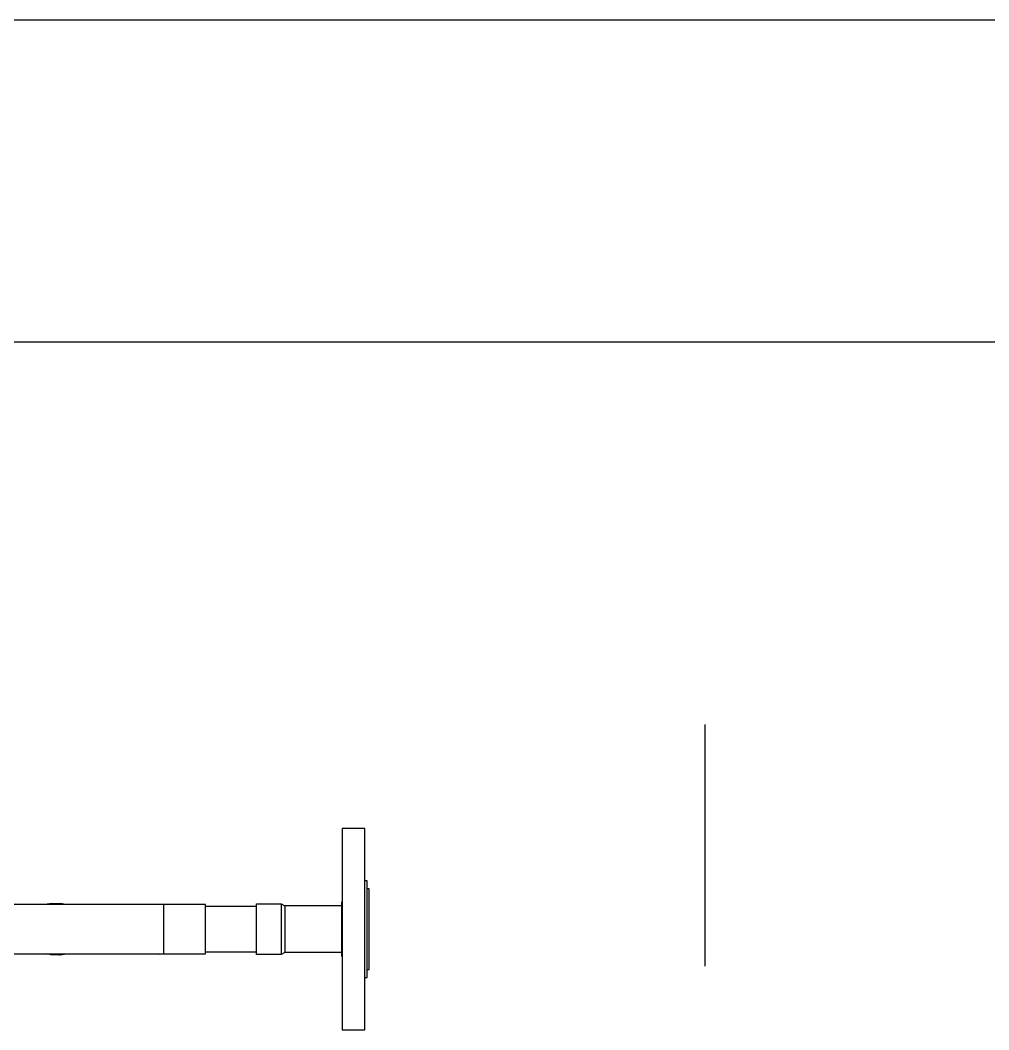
# Model space of a CAD drawing. Header units: millimetres. Extents: x 0 to 126150, y 0 to 89100.
# Drawn here: x 33148 to 33750, y 16209 to 16836 of the extents above; entities that cross this region are included whole.
import ezdxf

# ---------------------------------------------------------------- set-up
doc = ezdxf.new("R2010")
doc.units = ezdxf.units.MM
doc.header["$LTSCALE"] = 0.2
doc.layers.add('A_建築', color=8, linetype='Continuous')

msp = doc.modelspace()

# ---------------------------------------------------------------- linework, layer by layer
at = {"layer": 'A_建築', "lineweight": -3}
for points in [[(36313.39, 16835.99), (32398.87, 16835.99)], [(36313.39, 16635.99), (32398.87, 16635.99)], [(33573.54, 16248.56), (33573.54, 16398.56)], [(33362.25, 16241.44), (33363.75, 16241.44), (33363.75, 16301.45), (33362.25, 16301.45)], [(33363.75, 16246.44), (33365.02, 16246.44), (33365.02, 16296.44), (33363.75, 16296.44)], [(33263.22, 16256.07), (33263.22, 16286.82), (33133.22, 16286.82), (33133.22, 16256.07), (33263.22, 16256.07)], [(33167.75, 16287.45), (33164.94, 16286.95), (33164.55, 16286.85)], [(33167.71, 16287.44), (33173.01, 16287.44)], [(33176.14, 16286.85), (33173.45, 16287.45), (33170.65, 16287.05), (33169.85, 16286.85)], [(33263.22, 16285.74), (33295.02, 16285.74)], [(33310.37, 16287.11), (33310.37, 16255.78), (33295.02, 16255.78), (33295.02, 16287.11), (33310.37, 16287.11), (33312.52, 16285.84)], [(33347.75, 16285.84), (33312.52, 16285.84), (33312.52, 16257.04)], [(33348.25, 16288.19), (33347.75, 16288.19), (33347.75, 16254.7), (33348.25, 16254.7)], [(33167.75, 16255.45), (33167.25, 16255.45), (33164.55, 16256.05)], [(33173.01, 16255.44), (33167.71, 16255.44)], [(33169.85, 16256.05), (33172.55, 16255.45), (33173.05, 16255.45), (33175.75, 16255.95), (33176.14, 16256.05)], [(33295.02, 16257.15), (33263.22, 16257.15)], [(33347.75, 16257.04), (33312.52, 16257.04), (33310.37, 16255.78)]]:
    msp.add_lwpolyline(points, dxfattribs=at)
msp.add_lwpolyline([(33348.25, 16333.94), (33348.25, 16208.94), (33362.25, 16208.94), (33362.25, 16333.94)], close=True, dxfattribs=at)
for points in [[(33237.39, 16256.07, 0.002601), (33237.39, 16286.82)], [(33234.98, 16256.02, 0.00216), (33237.39, 16256.07)]]:
    msp.add_lwpolyline(points, format="xyb", dxfattribs=at)

doc.saveas('drawing.dxf')
